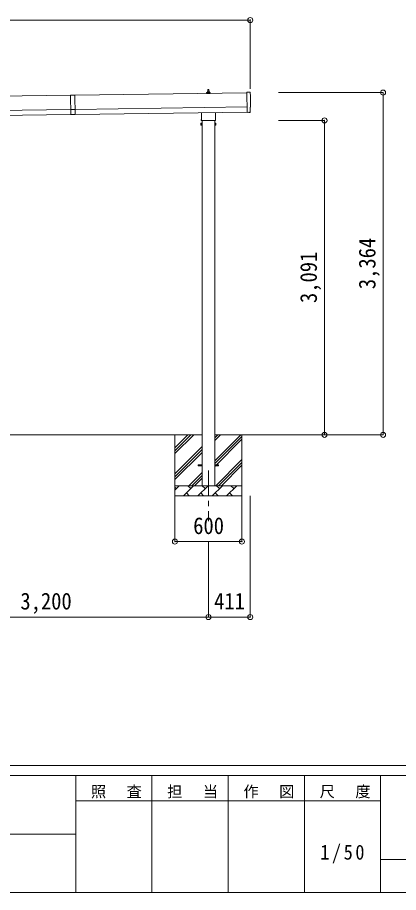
# Model space of a CAD drawing. Units: millimetres at full size, sheet at 1:50. Extents: x -14053 to 14053, y -9700 to 9700.
# Drawn here: x 3929 to 7678, y -9700 to -1098 of the extents above; entities that cross this region are included whole.
import ezdxf
from ezdxf.enums import TextEntityAlignment as Align

# ---------------------------------------------------------------- set-up
doc = ezdxf.new("R2010")
doc.units = ezdxf.units.MM
doc.header["$LTSCALE"] = 50
doc.header["$PDMODE"] = 32
doc.header["$PDSIZE"] = 50
doc.linetypes.add('CHAIN1', pattern=[8, 5, -1, 1, -1])
for name, color, linetype, lineweight in [('0-0_0', 7, 'Continuous', 9), ('0-1_Defpoints', 4, 'Continuous', 9), ('0-6_PARTS1', 6, 'Continuous', 9), ('F-0', 7, 'Continuous', 9)]:
    doc.layers.add(name, color=color, linetype=linetype, lineweight=lineweight)
doc.styles.add('ＭＳ ゴシック', font='')
doc.styles.get('ＭＳ ゴシック').set_extended_font_data('MS Gothic')

msp = doc.modelspace()

# ---------------------------------------------------------------- linework, layer by layer
at = {"layer": '0-0_0'}
for p, q in [((5745.37, -5200.76), (2670.37, -5200.76)), ((5477.87, -5200.76), (5477.87, -5800.76)), ((5477.87, -5385.81), (5662.93, -5200.76)), ((5477.87, -5357.53), (5634.64, -5200.76)), ((5477.87, -5329.24), (5606.36, -5200.76)), ((5870.37, -5455.86), (6125.47, -5200.76)), ((5870.37, -5257.87), (5927.48, -5200.76)), ((5870.37, -5229.58), (5899.2, -5200.76)), ((6547.67, -5200.76), (5870.37, -5200.76)), ((5870.37, -5484.14), (6137.87, -5216.64)), ((5870.37, -5512.43), (6137.87, -5244.93)), ((6137.87, -5200.76), (6137.87, -5800.76)), ((5477.87, -5583.8), (5745.37, -5316.3)), ((5477.87, -5612.08), (5745.37, -5344.58)), ((5477.87, -5640.37), (5745.37, -5372.87)), ((5880.03, -5700.76), (6137.87, -5442.92)), ((5908.32, -5700.76), (6137.87, -5471.2)), ((5936.6, -5700.76), (6137.87, -5499.48)), ((5615.47, -5700.76), (5745.37, -5570.86)), ((5643.76, -5700.76), (5745.37, -5599.14)), ((5672.04, -5700.76), (5745.37, -5627.43)), ((5477.87, -5700.76), (6137.87, -5700.76)), ((5477.87, -5743.65), (5520.77, -5700.76)), ((5492.21, -5729.31), (5477.87, -5714.97)), ((5562.19, -5800.76), (5662.19, -5700.76)), ((5633.64, -5729.31), (5605.08, -5700.76)), ((5703.61, -5800.76), (5803.61, -5700.76)), ((5775.06, -5729.31), (5746.5, -5700.76)), ((5845.03, -5800.76), (5945.03, -5700.76)), ((5916.48, -5729.31), (5887.93, -5700.76)), ((5986.45, -5800.76), (6086.45, -5700.76)), ((6057.9, -5729.31), (6029.35, -5700.76)), ((6134.59, -5700.76), (6137.87, -5697.47)), ((6137.87, -5800.76), (5477.87, -5800.76)), ((5590.74, -5772.21), (5619.3, -5800.76)), ((5732.16, -5772.21), (5760.72, -5800.76)), ((5873.59, -5772.21), (5902.14, -5800.76)), ((6015.01, -5772.21), (6043.56, -5800.76))]:
    msp.add_line(p, q, dxfattribs=at)
at = {"layer": '0-1_Defpoints'}
for p, q in [((5803.6, -1805.57), (5812.15, -1805.57)), ((4450.11, -1862.31), (-969.85, -1939.74)), ((4450.09, -1861.31), (4452.83, -2053.29)), ((6185.48, -1837.52), (4495.1, -1861.67)), ((5789.62, -1845.57), (5789.62, -1837.86)), ((5826.12, -1845.57), (5789.62, -1845.57)), ((5790.01, -1837.07), (5825.74, -1837.07)), ((5790.39, -1836.88), (5797.11, -1835.25)), ((5797.49, -1835.07), (5818.26, -1835.07)), ((5797.87, -1834.28), (5797.87, -1830.07)), ((5798.87, -1830.07), (5816.87, -1830.07)), ((5801.87, -1830.07), (5802.6, -1806.55)), ((5813.15, -1806.55), (5813.87, -1830.07)), ((5817.87, -1834.28), (5817.87, -1830.07)), ((5825.36, -1836.88), (5818.64, -1835.25)), ((5826.12, -1845.57), (5826.12, -1837.86)), ((4497.1, -2001.66), (6187.48, -1977.51)), ((-967.85, -2079.73), (4452.11, -2002.3)), ((-967.13, -2129.72), (4452.82, -2052.29)), ((4497.12, -2003.16), (4452.13, -2003.8)), ((4497.83, -2052.65), (4452.83, -2053.29)), ((4497.82, -2051.65), (6188.19, -2027.5)), ((5739.57, -2099.56), (5739.57, -2033.91)), ((5876.17, -2031.96), (5876.17, -2099.56)), ((6188.23, -2030.27), (6188.24, -2031.27)), ((6207.87, -2030.99), (6214.79, -2030.53)), ((5733.87, -2137.83), (5734.63, -2136.52)), ((5733.87, -2137.83), (5733.87, -2154.83)), ((5740.87, -2141.42), (5734.63, -2141.42)), ((5737.87, -2108.33), (5737.87, -2102.83)), ((5875.81, -2111.83), (5739.94, -2111.83)), ((5745.37, -2111.83), (5745.37, -5700.76)), ((5870.37, -5700.76), (5870.37, -2111.83)), ((5874.87, -2141.42), (5881.12, -2141.42)), ((5877.87, -2102.83), (5877.87, -2108.33)), ((5881.87, -2137.83), (5881.12, -2136.52)), ((5881.87, -2137.83), (5881.87, -2154.83)), ((5733.87, -2154.83), (5734.63, -2156.15)), ((5740.87, -2151.24), (5734.63, -2151.24)), ((5740.87, -2156.15), (5734.63, -2156.15)), ((5743.37, -2155.53), (5740.87, -2155.53)), ((5872.37, -2155.53), (5874.87, -2155.53)), ((5874.87, -2151.24), (5881.12, -2151.24)), ((5874.87, -2156.15), (5881.12, -2156.15)), ((5881.87, -2154.83), (5881.12, -2156.15)), ((5707.87, -5496.26), (5745.37, -5496.26)), ((5707.87, -5505.26), (5707.87, -5496.26)), ((5870.37, -5496.26), (5907.87, -5496.26)), ((5907.87, -5505.26), (5907.87, -5496.26)), ((5707.87, -5505.26), (5745.37, -5505.26)), ((5870.37, -5505.26), (5907.87, -5505.26))]:
    msp.add_line(p, q, dxfattribs=at)
at = {"layer": '0-1_Defpoints', "color": 7, "linetype": 'CHAIN1'}
msp.add_line((5807.87, -5550.76), (5807.87, -6050.76), dxfattribs=at)
at = {"layer": '0-1_Defpoints'}
for points in [[(4450.09, -1861.31), (4495.09, -1860.67), (4497.83, -2052.65)], [(6217, -1833.64), (6185.4, -1832.43), (6188.23, -2030.27)], [(6207.13, -2030.73), (6206.45, -2030.11), (6188.24, -2031.27)], [(6217.58, -2027.5), (6216.91, -1980.47), (6217.51, -1980.47)], [(5740.87, -2156.15), (5740.87, -2136.52), (5734.63, -2136.52)], [(5740.87, -2155.53), (5740.87, -2137.13), (5743.37, -2137.13)], [(5874.87, -2155.53), (5874.87, -2137.13), (5872.37, -2137.13)], [(5874.87, -2156.15), (5874.87, -2136.52), (5881.12, -2136.52)]]:
    msp.add_lwpolyline(points, dxfattribs=at)
for points in [[(5743.37, -2156.83), (5743.37, -2135.83), (5745.37, -2135.83), (5745.37, -2156.83)], [(5872.37, -2156.83), (5872.37, -2135.83), (5870.37, -2135.83), (5870.37, -2156.83)]]:
    msp.add_lwpolyline(points, close=True, dxfattribs=at)
for centre, radius, start, end in [((5803.6, -1806.57), 1, 90, 178.60509), ((5812.15, -1806.57), 1, 1.39491, 90), ((5790.62, -1837.86), 1, 103.62699, 180), ((5796.87, -1834.28), 1, 283.62699, 0), ((5801.96, -1830.7), 4.13, 90, 171.17633), ((5798.87, -1831.07), 1, 90, 180), ((5811.21, -1830.07), 4.83, 133.60282, 180), ((5804.54, -1830.07), 4.83, 0, 46.39718), ((5813.79, -1830.7), 4.13, 8.82367, 90), ((5816.87, -1831.07), 1, 0, 90), ((5818.87, -1834.28), 1, 180, 256.37301), ((5825.12, -1837.86), 1, 0, 76.37301), ((5738.22, -2138.97), 4.34, 145.61575, 214.38425), ((5750.12, -2146.33), 16.24, 162.41205, 197.58795), ((5741.87, -2102.83), 4, 125.09963, 180), ((5741.87, -2108.33), 4, 180, 194.47751), ((5741.87, -2108.33), 4, 194.47751, 241.04498), ((5873.87, -2108.33), 4, 298.95502, 345.52249), ((5873.87, -2102.83), 4, 0, 54.90037), ((5873.87, -2108.33), 4, 345.52249, 0), ((5865.63, -2146.33), 16.24, 342.41205, 17.58795), ((5877.53, -2138.97), 4.34, 325.61575, 34.38425), ((5738.22, -2153.69), 4.34, 145.61575, 214.38425), ((5877.53, -2153.69), 4.34, 325.61575, 34.38425)]:
    msp.add_arc(centre, radius, start, end, dxfattribs=at)
for centre, major_axis, ratio, start_param, end_param in [((6216.88, -1836.63), (3, 0.04), 0.99863, 6.2683889, 7.8016218), ((10983.26, -1838.98), (-4762.89, -68.04), 0.99863, 6.2683889, 6.2976778), ((6217.45, -1976.07), (4.41, 0.06), 0.99863, 4.712389, 6.2976778), ((6207.8, -2029.99), (0.737, -0.68), 0.9974, 4.712389, 5.5252311), ((6214.58, -2027.53), (2.21, -2.04), 0.9974, 5.5252311, 7.0411395)]:
    msp.add_ellipse(centre, major_axis=major_axis, ratio=ratio, start_param=start_param, end_param=end_param, dxfattribs=at)
at = {"layer": '0-6_PARTS1'}
for p, q in [((-1001.13, -1123.15), (6218.87, -1123.15)), ((6218.87, -1123.15), (6218.87, -1799.27)), ((7525.58, -1836.72), (6498.17, -1836.72)), ((7525.58, -5200.76), (7525.58, -1836.72)), ((6949.32, -2109.73), (6498.17, -2109.73)), ((6949.32, -5200.76), (6949.32, -2109.73)), ((6949.32, -5200.76), (6498.17, -5200.76)), ((7525.58, -5200.76), (6498.17, -5200.76)), ((5477.87, -6250.82), (5477.87, -5800.76)), ((6137.87, -6250.82), (6137.87, -5800.76)), ((6218.87, -6992.41), (6218.87, -5800.76)), ((5477.87, -6250.82), (6137.87, -6250.82)), ((5807.87, -6992.41), (5807.87, -6250.82)), ((2607.87, -6992.41), (5807.87, -6992.41)), ((5807.87, -6992.41), (6218.87, -6992.41))]:
    msp.add_line(p, q, dxfattribs=at)
for p in [(6218.87, -1123.15), (7525.58, -1836.72), (6949.32, -2109.73), (6949.32, -5200.76), (7525.58, -5200.76), (5477.87, -6250.82), (6137.87, -6250.82), (5807.87, -6992.41), (6218.87, -6992.41)]:
    msp.add_point(p, dxfattribs=at)
at = {"layer": 'F-0', "color": 5, "lineweight": 5}
for p, q in [((-14053.43, -8450), (13346.57, -8450)), ((-14053.43, -8550), (8901.98, -8550)), ((4501.97, -8550), (4501.97, -9700)), ((5251.97, -8550), (5251.97, -9700)), ((6001.97, -8550), (6001.97, -9700)), ((6751.97, -8550), (6751.97, -9700)), ((7501.97, -8550), (7501.97, -9700)), ((4501.97, -8800), (7501.97, -8800)), ((-5748.03, -9125), (4501.97, -9125)), ((7501.97, -9375), (8901.98, -9375)), ((-14053.43, -9700), (13346.57, -9700))]:
    msp.add_line(p, q, dxfattribs=at)

# ---------------------------------------------------------------- texts
at = {"layer": '0-6_PARTS1', "color": 7, "style": 'ＭＳ ゴシック', "width": 0.9}
for s, p in [('3,364', (7500.58, -3768.74)), ('3,091', (6924.32, -3905.24))]:
    msp.add_text(s, height=165, rotation=90, dxfattribs=at).set_placement(p, align=Align.BOTTOM_LEFT)
for s, p in [('600', (5657.87, -6225.82)), ('3,200', (3957.87, -6967.41)), ('411', (5863.37, -6967.41))]:
    msp.add_text(s, height=165, dxfattribs=at).set_placement(p, align=Align.BOTTOM_LEFT)
at = {"layer": 'F-0', "attachment_point": 7, "style": 'ＭＳ ゴシック'}
for s, insert, char_height in [('\\T1.17;照\u3000査', (4651.98, -8775), 110), ('\\T1.17;担\u3000当', (5401.98, -8775), 110), ('\\T1.17;作\u3000図', (6151.97, -8775), 110), ('\\T1.17;尺\u3000度', (6901.98, -8775), 110), ('\\T1.28;\\W0.9;1/50', (6908.22, -9412.5), 146.6)]:
    msp.add_mtext(s, dxfattribs=dict(at, insert=insert, char_height=char_height))

doc.saveas('drawing.dxf')
